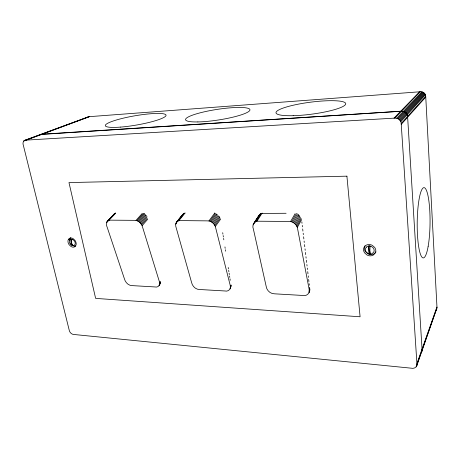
<?xml version="1.0" encoding="UTF-8"?>
<svg xmlns="http://www.w3.org/2000/svg" width="460" height="460" viewBox="0 0 460 460"><rect width="100%" height="100%" fill="white"/><g stroke="black" fill="none" stroke-linecap="round" stroke-linejoin="round"><path stroke-width="0.69" d="M401.252 124.349C401.632 120.503 397.699 117.306 394.001 118.151L26.065 140.116C23.31 139.805 22.379 143.261 23.351 145.308L69.172 330.016C69.529 332.298 71.501 334.454 73.905 334.483L411.194 368.178C414.011 369.07 417.772 366.884 416.927 363.63L401.252 124.349L425.759 97.06C426.15 93.736 422.723 90.999 419.554 91.804L88.901 116.696L24.081 140.685M407.606 117.271C408.026 113.902 404.829 110.9 401.517 111.205M231.035 285.234L230.931 286.58M309.011 292.422L309.189 289.57L297.764 229.643C297.476 225.101 293.187 220.898 288.529 221.444L258.917 221.22C254.552 220.219 251.585 225.354 253.374 229.057L266.156 286.292C266.61 290.427 270.514 294.055 274.735 293.831L302.99 295.469C306.061 296.286 308.913 294.061 309.62 291.123M159.062 285.556L159.626 283.337L159.35 281.566L142.732 227.665C141.933 223.859 138.512 219.983 134.355 220.34L110.653 220.156C106.674 219.293 105.397 224.451 107.157 227.194L124.413 278.817C125.275 282.325 128.438 285.717 132.244 285.62L155.135 286.948C157.148 287.523 158.987 286.195 159.873 284.464M160.321 282.118L160.017 283.912M182.557 214.682L176.295 222.496L175.714 224.135L175.703 226.055L191.55 282.359C192.24 286.16 195.73 289.668 199.738 289.507L225.095 290.979C227.619 291.686 229.862 289.892 230.73 287.627M368.799 246.14L370.024 246.169L368.799 246.14L368.558 249.291L368.914 252.666L369.466 253.926L370.708 253.931L369.466 253.926M370.024 246.169L369.863 250.849L370.691 253.96M421.958 351.152L422.165 349.801M416.559 366.315L437 307.7L425.759 97.06M176.784 221.841L178.1 220.915L179.756 220.587L207.075 220.863C211.473 220.415 215.28 224.451 215.861 228.597L230.213 285.349L230.385 287.207L229.983 288.845M309.77 290.151L309.189 292.135M71.915 239.327L71.478 241.345L71.656 243.098L72.243 244.593L73.399 245.628L71.978 245.18L71.053 243.771L70.829 240.304L71.116 239.309L71.95 239.309L71.116 239.309M416.927 363.63L436.919 307.073M416.162 366.867L437 307.7M436.822 308.924L436.218 309.994M421.682 351.756L421.981 351.124M309.287 290.565L309.896 289.265M309.229 291.525L309.833 290.226M230.316 288.351L230.581 287.799M297.321 227.435L301.651 219.592M159.804 284.435L159.223 285.338M296.861 226.36L301.202 218.529M296.257 225.331L300.61 217.511M295.527 224.382L299.891 216.574M294.682 223.531L299.058 215.734M293.744 222.801L298.477 214.417M292.738 222.209L297.488 213.837M291.686 221.766L296.453 213.405M290.616 221.49L295.061 213.733M230.368 286.298L231.121 285.079M230.385 287.207L231.133 285.988M256.927 221.231L262.171 213.078M255.191 221.904L260.452 213.75M256.019 221.49L260.895 213.917M253.408 223.98L258.767 215.59M254.472 222.467L259.365 214.895M253.092 224.894L254.978 221.973M255.731 220.806L256.484 219.638M215.314 226.515L220.645 219.115M214.831 225.498L220.173 218.109M214.222 224.526L219.575 217.149M213.509 223.629L218.868 216.263M212.698 222.824L218.074 215.47M211.813 222.14L217.2 214.791M210.875 221.576L216.28 214.245M209.909 221.162L215.326 213.837M208.938 220.903L214.785 213.02M159.568 284.154L160.385 283.061M159.551 282.469L160.367 281.376M159.626 283.337L160.442 282.244M375.987 251.907L373.917 253.914A6.336 5.577 28.3 0 1 367.827 253.742L365.43 251.626A6.17 5.434 28.3 0 1 364.935 245.996M178.1 220.915L184.305 213.21M175.714 224.135L176.605 223.031M178.894 220.673L185.092 212.963M176.295 222.496L182.068 215.337M177.387 221.306L183.603 213.601M175.939 223.272L178.158 220.512M179.043 219.414L179.935 218.31M141.605 224.727L147.246 218.27M142.105 225.693L147.735 219.23M140.996 223.807L147.119 216.827M140.294 222.956L146.429 215.987M139.518 222.197L145.659 215.234M138.678 221.547L144.837 214.59M137.804 221.018L144.446 213.538M136.913 220.622L143.095 213.687M136.028 220.374L142.215 213.446M401.252 123.452L425.77 96.278M70.771 237.59L69.719 239.234A4.905 3.582 56.1 0 0 69.586 240.327M400.827 121.699L425.419 94.771M400.407 120.888L425.069 94.081M399.866 120.152L424.609 93.449M399.217 119.502L424.051 92.897M398.469 118.956L423.413 92.437M108.364 220.397L115.408 212.986M106.57 222.634L108.922 220.162M109.06 220.167L115.632 213.244M397.647 118.53L422.705 92.08M107.243 221.277L114.327 213.854M106.846 221.904L113.424 214.981M396.767 118.226L421.947 91.833M394.921 118.036L420.354 91.695M394.001 118.151L419.554 91.804M39.744 135.142L40.158 134.74M87.193 117.593L87.958 116.972M114.114 214.038L114.494 213.687M182.982 214.205L184.949 213.141M259.785 214.383L260.849 213.67M114.908 213.4L115.356 213.181M24.512 140.392L88.901 116.696M23.713 141.07L89.412 116.696M40.537 134.481L400.66 111.285M261.435 213.428L286.103 213.273M401.546 111.176L42.067 134.205M73.399 245.628L72.599 245.611M403.299 111.383L404.938 112.079M214.665 213.152L215.251 213.377M143.612 213.526L144.147 213.86M216.424 214.021L216.993 214.429M298.477 215.119L299.592 216.257M145.188 214.693L146.165 215.711M405.657 112.602L406.284 113.223M70.8 243.794L71.645 244.755M219.069 216.568L219.506 217.2M406.807 113.936L407.612 116.403M71.15 239.286L71.599 241.178M72.341 244.329L72.64 245.588M222.697 232.714L222.927 234.134M223.152 235.554L223.376 236.975M223.6 238.395L223.824 239.815M224.952 246.911L225.176 248.331M225.4 249.751L225.63 251.171M228.217 267.49L228.442 268.91M228.666 270.33L228.89 271.751M229.12 273.171L229.344 274.591M229.569 276.011L229.793 277.432M230.017 278.846L230.242 280.267M422.073 349.111L422.142 349.824M301.835 221.846L302.007 223.267M302.26 225.406L302.427 226.826M302.68 228.959L302.933 231.092M303.18 233.231L303.353 234.652M303.606 236.785L303.853 238.918M304.106 241.057L304.278 242.477M304.531 244.611L304.779 246.744M305.032 248.883L305.204 250.303M305.452 252.436L305.704 254.575M305.957 256.709L306.124 258.129M306.377 260.262L306.63 262.401M306.883 264.534L307.05 265.955M307.303 268.088L307.475 269.514M307.723 271.647L307.976 273.78M308.229 275.919L308.395 277.34M308.648 279.473L308.901 281.606M309.154 283.745L309.321 285.165M309.574 287.299L309.827 289.432M368.816 246.111L369.483 253.897M407.635 117.242L422.044 349.134M75.745 246.037A5.037 3.68 56.1 0 1 73.698 245.979M68.494 239.275L68.091 240.212A4.922 3.582 56.1 0 0 69.178 244.783L71.018 246.497A5.054 3.68 56.1 0 0 74.991 246.612L76.061 244.973A4.922 3.588 56.1 0 0 74.986 240.379L73.123 238.654A5.054 3.68 56.1 0 0 69.144 238.567L68.494 239.275M69.753 240.097L69.466 240.764A3.502 2.547 56.1 0 0 70.236 244.018L71.547 245.232A3.594 2.622 56.1 0 0 74.37 245.312L75.129 244.145A3.502 2.553 56.1 0 0 74.365 240.879L73.042 239.66A3.588 2.616 56.1 0 0 69.753 240.097M364.981 246.088L364.113 247.238A6.193 5.445 28.4 0 0 364.613 252.891L367.022 255.012A6.359 5.595 28.4 0 0 373.135 255.191L375.21 253.178A6.193 5.451 28.4 0 0 374.739 247.492L372.307 245.347A6.359 5.595 28.4 0 0 366.166 245.209L364.981 246.088M366.442 247.1L365.827 247.917A4.404 3.875 28.4 0 0 366.177 251.942L367.891 253.454A4.525 3.979 28.4 0 0 372.238 253.575L373.716 252.143A4.404 3.875 28.4 0 0 373.376 248.101L371.645 246.583A4.514 3.973 28.4 0 0 366.442 247.1M346.915 176.163L68.971 182.585L95.634 298.396L360.088 316.773L346.915 176.163M428.133 246.456A35.144 6.423 -89.4 0 0 425.339 188.445A35.144 6.423 -89.4 0 0 417.398 233.439A35.144 6.423 -89.4 0 0 428.133 246.456M197.863 121.934A32.591 5.336 -8.8 0 0 249.63 110.67A32.591 5.336 -8.8 0 0 205.706 111.504A32.591 5.336 -8.8 0 0 197.863 121.934M120.612 127.092A30.808 4.692 -9.8 0 0 166.054 115.276A30.808 4.692 -9.8 0 0 120.399 118.881A30.808 4.692 -9.8 0 0 120.612 127.092M293.181 115.696A35.144 6.014 -7.5 0 0 345.736 103.834A35.144 6.014 -7.5 0 0 293.733 105.116A35.144 6.014 -7.5 0 0 293.181 115.696"/></g></svg>
